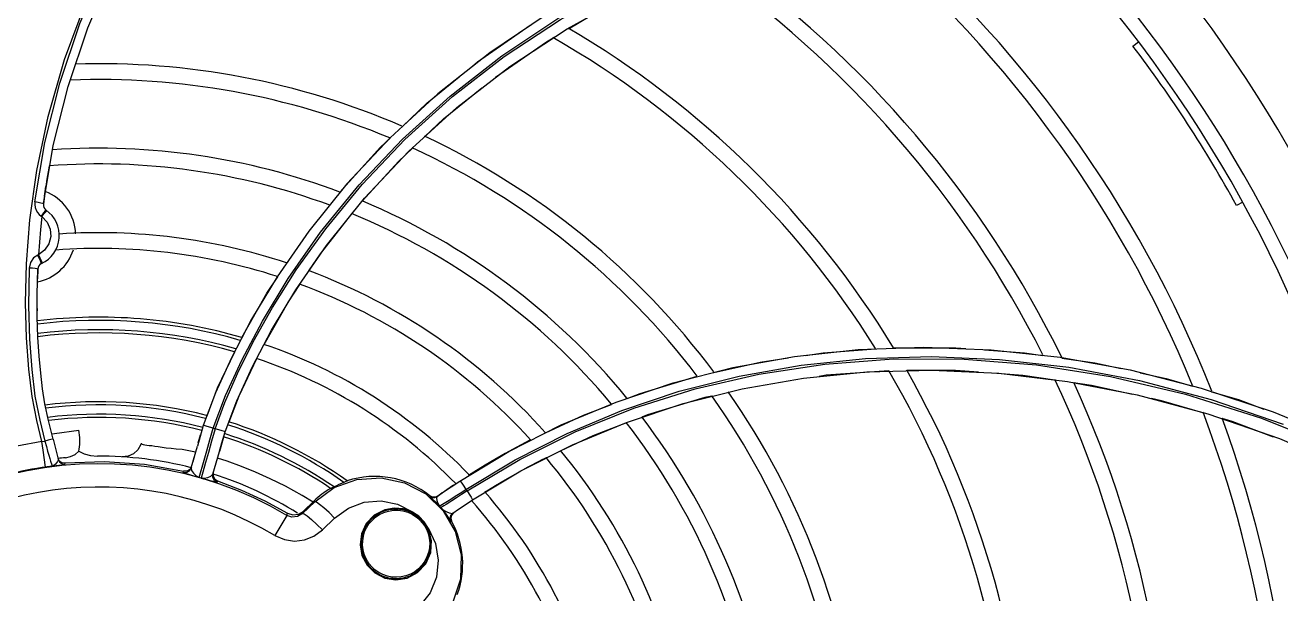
# Model space of a CAD drawing. Header units: metres. Extents: x -133 to 570, y -18 to 184.
# Drawn here: x 29.3733 to 29.567, y -2.1039 to -2.0161 of the extents above; entities that cross this region are included whole.
import ezdxf

# ---------------------------------------------------------------- set-up
doc = ezdxf.new("R2010")
doc.units = ezdxf.units.M
doc.layers.add('4', color=2, linetype='Continuous')
doc.layers.add('MAUROAMARELO', color=7, linetype='Continuous')

# ---------------------------------------------------------------- blocks, each defined once
blk = doc.blocks.new('z1')
at = {"layer": 'MAUROAMARELO'}
for p, q in [((244.7272652840647, -421.0701876750994), (244.7318323478714, -421.0590556362147)), ((244.7313892685324, -421.0692083807768), (244.736122800904, -421.0581314858321)), ((244.7282554311105, -421.0719483602621), (244.7329813399849, -421.0601394907188)), ((244.7235990312233, -421.0812618094521), (244.7272652840647, -421.0701876750994)), ((244.7275725280028, -421.0802336677738), (244.7313892685324, -421.0692083807768)), ((244.7311544455088, -421.0701033268352), (244.7287707828809, -421.0764895237815)), ((244.7245483525603, -421.083678704842), (244.7282554311105, -421.0719483602621)), ((244.6948859788702, -421.0748660168665), (244.6954144332371, -421.0758193748241)), ((244.7287707828809, -421.0764895237815), (244.7283087735616, -421.0780573509837)), ((244.7246423047891, -421.0911520108159), (244.7275725280028, -421.0802336677738)), ((244.7208031500859, -421.0922279252846), (244.7235990312233, -421.0812618094521)), ((244.7274390458815, -421.0810087692533), (244.7255521613749, -421.087411924346)), ((244.7218203411448, -421.0952790489088), (244.7245483525603, -421.083678704842)), ((244.7255521613749, -421.087411924346), (244.7252172817211, -421.0889421428231)), ((244.6708051898506, -421.0918037129196), (244.6701491948102, -421.0909331796536)), ((244.7203999550727, -421.1016892982924), (244.7224556128185, -421.0907969045351)), ((244.7225651175766, -421.1019142754421), (244.7246423047891, -421.0911520108159)), ((244.7188453834538, -421.1030402975295), (244.7208031500859, -421.0922279252846)), ((244.7200326795912, -421.1066919006589), (244.7218203411448, -421.0952790489088)), ((244.7191665416583, -421.1123899518805), (244.7203999550727, -421.1016892982924)), ((244.7176921576925, -421.1136568049729), (244.7188453834538, -421.1030402975295)), ((244.7213054597687, -421.1124775511277), (244.7225651175766, -421.1019142754421)), ((244.7208268780525, -421.1228028000099), (244.7213054597687, -421.1124775511277)), ((244.717308861231, -421.1240405589261), (244.7176921576925, -421.1136568049729)), ((244.7173974865364, -421.1191294486193), (244.7175082832323, -421.1175772761398)), ((244.7174069012503, -421.1287329080893), (244.7173974865364, -421.1191294486193)), ((244.7210925627576, -421.1328589847015), (244.7208268780525, -421.1228028000099)), ((244.7176607985566, -421.1341627212805), (244.717308861231, -421.1240405589261)), ((244.7209267072249, -421.1294564748263), (244.7216331021655, -421.1391098180928)), ((244.722066602458, -421.1426192791298), (244.7210925627576, -421.1328589847015)), ((244.7187139366058, -421.1439938734978), (244.7176607985566, -421.1341627212805)), ((244.7216331021655, -421.1391098180928), (244.7217903363858, -421.1401793291357)), ((244.7204349606507, -421.1535099383321), (244.7187139366058, -421.1439938734978)), ((244.7237141311875, -421.1520593731018), (244.722066602458, -421.1426192791298)), ((244.7260019255361, -421.1611591547913), (244.7237141311875, -421.1520593731018)), ((244.7227929053677, -421.162693760609), (244.7204349606507, -421.1535099383321)), ((244.7288990020536, -421.1699019421063), (244.7260019255361, -421.1611591547913)), ((244.7257576108889, -421.1715253024822), (244.7227929053677, -421.162693760609)), ((244.727738218375, -421.1666520403312), (244.728075754774, -421.1675332957366)), ((244.6681439462322, -421.179058315262), (244.6628747042535, -421.1695016929421)), ((244.7292989852945, -421.1799832487061), (244.7257576108889, -421.1715253024822)), ((244.732374893385, -421.1782683234086), (244.7288990020536, -421.1699019421063)), ((244.6739722672703, -421.1879230822573), (244.6681439462322, -421.179058315262)), ((244.7363907030087, -421.1862213126653), (244.732374893385, -421.1782683234086)), ((244.7333836697185, -421.1880394039188), (244.7292989852945, -421.1799832487061)), ((244.6660192024115, -421.1823141814006), (244.6718544158955, -421.1909881353529)), ((244.7343590293724, -421.1823088213119), (244.7347768366487, -421.1831980748312)), ((244.7316677777208, -421.18483015832), (244.731603899595, -421.1846942805854)), ((244.73166774732, -421.1848301047289), (244.7327120874877, -421.1868103180413)), ((244.7394684533022, -421.1944868720945), (244.734614193703, -421.1863796051218)), ((244.7392333648286, -421.1946778671308), (244.7346623059707, -421.1870926618324)), ((244.7408717577525, -421.1936743394389), (244.7363907030087, -421.1862213126653)), ((244.6803079081253, -421.1960921441791), (244.6739722672703, -421.1879230822573)), ((244.7379489604139, -421.1956204875705), (244.7333836697185, -421.1880394039188)), ((244.6718544158955, -421.1909881353529), (244.6781779342039, -421.1990109426561)), ((244.7396394131479, -421.1917423167965), (244.7394466052065, -421.1914360742419)), ((244.7394684533022, -421.1944868720945), (244.7392333648286, -421.1946778671308)), ((244.6870979289283, -421.203558779187), (244.6803079081253, -421.1960921441791)), ((244.7385873954959, -421.1965876199988), (244.7392888037732, -421.1976273244527)), ((244.7428497548592, -421.1966060277765), (244.743218091302, -421.1969266503064)), ((244.7392888037732, -421.1976273244527), (244.7395063180659, -421.19794273423)), ((244.7397869960946, -421.1983497369736), (244.7399544562393, -421.1985925706089)), ((244.739949779854, -421.2008589721294), (244.7425306967923, -421.1981828510698)), ((244.7399544562393, -421.1985925706089), (244.7402643711753, -421.1990327704444)), ((244.7415399243432, -421.1983105096055), (244.7407239324152, -421.1970194443453)), ((244.743218091302, -421.1969266503064), (244.7436920767975, -421.197035481535)), ((244.7436920767975, -421.197035481535), (244.7441632079551, -421.1969076832897)), ((244.7442115120416, -421.19697792917), (244.7441632079551, -421.1969076832897)), ((244.6781779342039, -421.1990109426561), (244.6849551939665, -421.2063860625648)), ((244.7402252934185, -421.2002393465444), (244.7402789111934, -421.200313232033)), ((244.7402631826396, -421.1990336083791), (244.7404293841591, -421.1994287415926)), ((244.7452816315779, -421.2004743572289), (244.7442568988872, -421.2011035769555)), ((244.7471133481861, -421.1999684350214), (244.7452816315779, -421.2004743572289)), ((244.7463498572804, -421.2002509753157), (244.7459821670816, -421.2003560368361)), ((244.7489957032972, -421.200108296205), (244.7471133481861, -421.1999684350214)), ((244.7507140262676, -421.200867020503), (244.7489957032972, -421.200108296205)), ((244.6943068509156, -421.2103327303374), (244.6870979289283, -421.203558779187)), ((244.7427291819354, -421.2029394407803), (244.7422371345699, -421.2043087346613)), ((244.6849551939665, -421.2063860625648), (244.6920918319024, -421.2130595955674)), ((244.7015813106559, -421.2161810585307), (244.6943068509156, -421.2103327303374)), ((244.7477852460252, -421.2110176050242), (244.7494570907884, -421.2107161986884)), ((244.6920918319024, -421.2130595955674), (244.6993923676871, -421.2189290110605)), ((244.7084221993455, -421.2209119980646), (244.7015813106559, -421.2161810585307)), ((244.7436658696163, -421.2149361779844), (244.7428150876888, -421.2157948998782)), ((244.7454917949055, -421.2168212207562), (244.7436658696163, -421.2149361779844)), ((244.7411630242959, -421.2180127453528), (244.7410394625997, -421.218132065221)), ((244.7411630242959, -421.2180127453528), (244.7429743123751, -421.2198826744068)), ((244.6993923676871, -421.2189290110605), (244.7064466251466, -421.2238162911501)), ((244.7410394625997, -421.218132065221), (244.7426283770299, -421.2197774318944)), ((244.7429743123751, -421.2198826744068), (244.7426283770299, -421.2197774318944)), ((244.7064466251466, -421.2238162911501), (244.712983438242, -421.2277392294287)), ((244.7432696402709, -421.2223083259915), (244.7429100673044, -421.2221955772656)), ((244.7432696071071, -421.222308395177), (244.7463530911207, -421.2241468144084)), ((244.7243169724743, -421.2333068971021), (244.7293570956917, -421.2351939751908)), ((244.7297923630604, -421.233648162352), (244.7298757127392, -421.2333589419082)), ((244.731043244469, -421.2320313705462), (244.7333671196777, -421.2326909852698)), ((244.7368999201462, -421.2337052058913), (244.7333671196777, -421.2326909852698)), ((244.737210263494, -421.2336620728519), (244.7376554342015, -421.2334289316511)), ((244.7376554342015, -421.2334289316511), (244.737932330728, -421.2330072717247)), ((244.737932330728, -421.2330072717247), (244.738125868213, -421.2330627859344)), ((244.7373993938729, -421.2358355087163), (244.7347444802715, -421.2350719432422)), ((244.7351070154466, -421.2348590412), (244.7374847993672, -421.2355377220014)), ((244.7367058419286, -421.2336496111844), (244.737210263494, -421.2336620728519)), ((244.7320532194021, -421.2359683569147), (244.7308403725094, -421.2356242131602)), ((244.7359311204739, -421.2370802575564), (244.7325542589656, -421.2361098588816)), ((244.733872098479, -421.2364887188462), (244.7350003696213, -421.2368134477366)), ((244.7364263287941, -421.2377151370419), (244.7364377539664, -421.2382196112472)), ((244.7366312818117, -421.2382750585147), (244.7364377441404, -421.238219657749)), ((244.7320826068851, -421.2447744598913), (244.7320905083236, -421.2447762317069)), ((244.6680016126322, -421.2529930222568), (244.6589809184429, -421.2491614978199)), ((244.6770664171395, -421.2560398362527), (244.6680016126322, -421.2529930222568)), ((244.7306073434586, -421.2581554413431), (244.7301114366624, -421.254409953278)), ((244.6861385561615, -421.2583235541529), (244.6770664171395, -421.2560398362527)), ((244.7350909690463, -421.2570242603577), (244.7351586420307, -421.2565586998937)), ((244.7353410755711, -421.2565136615693), (244.7351586420307, -421.2565586998937)), ((244.6951854308722, -421.2598651728427), (244.6861385561615, -421.2583235541529)), ((244.731483754834, -421.2583512669503), (244.7286053181292, -421.2590749955406)), ((244.7306646960942, -421.2584911815128), (244.7306073434586, -421.2581554413431)), ((244.7314836724968, -421.2583510413307), (244.7345888926973, -421.2575782409522)), ((244.7356526010813, -421.2585011760418), (244.7355645468338, -421.2579241725432)), ((244.6892948272869, -421.2589431303016), (244.6902421051736, -421.2591127022225)), ((244.6932650324848, -421.2595981971031), (244.6924703757563, -421.2594785778484)), ((244.6939777635641, -421.2597012333637), (244.6932650324848, -421.2595981971031)), ((244.6939777630835, -421.2597012241914), (244.6951854305519, -421.2598651667279)), ((244.6963349362602, -421.2594434081261), (244.6962324553517, -421.2593131205309)), ((244.6965738485314, -421.2598324436468), (244.6970757939948, -421.2601983756957)), ((244.696811332891, -421.2605143972699), (244.6970741195196, -421.2601969612114)), ((244.6970741195196, -421.2601969612114), (244.6971393111528, -421.2601022621296)), ((244.702334475211, -421.2596649556649), (244.7030361824095, -421.2606187546546)), ((244.7030341352283, -421.2606178333684), (244.703079143819, -421.2607135892266)), ((244.7035647013849, -421.2604920524087), (244.703080510976, -421.260714521625)), ((244.7052455475837, -421.2607339299775), (244.706743407384, -421.2607874160383)), ((244.7157696792538, -421.2606891228236), (244.7125852212607, -421.260806750463)), ((244.7286053181292, -421.2590749955406), (244.7260547465858, -421.2596521801974)), ((244.7318519536454, -421.2600881532616), (244.7317856521317, -421.2596185711078)), ((244.7331768011925, -421.2599046564812), (244.7318519427779, -421.2600881798904)), ((244.7357925917129, -421.2595212258917), (244.7331768011925, -421.2599046564812)), ((244.6976535687172, -421.2619270362819), (244.6900062943644, -421.2608520094432)), ((244.7044445486702, -421.2624528895821), (244.6976535687172, -421.2619270362819)), ((244.7104700357243, -421.2625982564953), (244.7044445486702, -421.2624528895821)), ((244.7158656094116, -421.2624702646783), (244.7104700357243, -421.2625982564953)), ((244.7112992059699, -421.2608285148351), (244.7116790006812, -421.2608236177068))]:
    blk.add_line(p, q, dxfattribs=at)
for points in [[(244.7224556128185, -421.0907969045351), (244.7253676625294, -421.079754086094), (244.7291697210462, -421.0686054850681)], [(244.7241758429311, -421.0796624628903), (244.725389871845, -421.0755287263325), (244.7268512009975, -421.0716019173803)], [(244.7212477367393, -421.0906595763734), (244.7221159185099, -421.0866764578552), (244.7233036300038, -421.0826323295354)], [(244.7245756221573, -421.0918742077181), (244.7231925564661, -421.0981941434595), (244.7227935223177, -421.1009482817655)], [(244.7189825359785, -421.10277584496), (244.7197158616345, -421.0976876060624), (244.7206044151883, -421.0936110566782)], [(244.7223745333263, -421.1038401344323), (244.7216570538051, -421.108792169596), (244.7213691397758, -421.1127884210655)], [(244.7177124496627, -421.1147169697495), (244.7181548901699, -421.1085185510349), (244.7185628690058, -421.1056877543369)], [(244.734614193703, -421.1863796051218), (244.730356238101, -421.1778168776332), (244.7267121164136, -421.1687905525084), (244.7237294822041, -421.1593479331148), (244.7214438289161, -421.1495115553888), (244.7198909396934, -421.1392964963321), (244.7191109188491, -421.1287304966218), (244.7191443522497, -421.1178556334173), (244.7200326795912, -421.1066919006589)], [(244.7346623059707, -421.1870926618324), (244.7305958033025, -421.1790681263004), (244.7270644302041, -421.1706201378855), (244.7241042067562, -421.1617674171337), (244.7217533807516, -421.1525358000536), (244.7200490923694, -421.1429542066413), (244.7190268390245, -421.1330529704767), (244.7187208284488, -421.1228564776371), (244.7191665416583, -421.1123899518805)], [(244.7298757127392, -421.2333589419082), (244.7258080346976, -421.2318777159423), (244.7213591222767, -421.2299077391568), (244.7164795057836, -421.227487035549), (244.7111500729786, -421.2245140497525), (244.7053301910903, -421.2208464785414), (244.6990024480017, -421.2163110788578), (244.6921918499174, -421.2107086921248), (244.68523735748, -421.2040867636411), (244.6786056709559, -421.1967459837716), (244.6724150652105, -421.1887599351936), (244.6666976811746, -421.1801177790065), (244.6615057572949, -421.1708312802555), (244.6568894201482, -421.1609062459217), (244.6529056648283, -421.1503589759394), (244.6496090443766, -421.1392073176886), (244.6470555958999, -421.1274776050729), (244.6453022395087, -421.115203426912)], [(244.7211645532898, -421.1156281350599), (244.7209097326429, -421.1191650760447), (244.7209127280619, -421.1266944089665)], [(244.7297923630604, -421.233648162352), (244.7247639711707, -421.2317622261514), (244.7192842108614, -421.2292480021878), (244.7132669032594, -421.2260832731668), (244.7066791675318, -421.2220972775701), (244.6995592021981, -421.2171126806442), (244.6922450820205, -421.2111576841285), (244.6851805675244, -421.2044606459672), (244.6785315294758, -421.1971271952287), (244.6723117231572, -421.1891333293771), (244.6665704640477, -421.1804885078756), (244.661350719301, -421.171190449786), (244.6567077071211, -421.1612522033824), (244.6527012733879, -421.1506981922449), (244.6493852216217, -421.139549804173), (244.6468093228741, -421.127813140702)], [(244.7185555257438, -421.1423080888237), (244.7181497138913, -421.139556036235), (244.7175569877566, -421.1315115547947)], [(244.7211748360937, -421.1564260643346), (244.7195893789594, -421.1493192261155), (244.7189508923195, -421.1449892971756)], [(244.7248411137382, -421.1567507899481), (244.7250778438656, -421.1578139212824), (244.727738218375, -421.1666520403312)], [(244.7251940697181, -421.1698225974945), (244.7244293270082, -421.1678277586919), (244.721766996021, -421.1589947194971)], [(244.668136723287, -421.1788708862242), (244.6649065099368, -421.1733971652752), (244.6628149914952, -421.1691663140604)], [(244.7289885231507, -421.1699163887337), (244.7309823300004, -421.1751219171409), (244.7332957550852, -421.1800457704654)], [(244.7305313671925, -421.1824129308062), (244.7277646234538, -421.176527865274), (244.7261156885904, -421.1722266243776)], [(244.6756082454308, -421.19013344434), (244.6701469043928, -421.1822772205417), (244.6695410211487, -421.1812505213821)], [(244.7368197530127, -421.1869912371795), (244.7358244096288, -421.1851838149675), (244.7347769259543, -421.1831980824142)], [(244.6738522756727, -421.1936074864392), (244.6732598620958, -421.1928815609796), (244.6675850300476, -421.1847562767913)], [(244.7327120874877, -421.1868103180413), (244.7337003457878, -421.1886075023809), (244.734630660518, -421.1902372038598), (244.7355027232895, -421.191714188183), (244.7363234296415, -421.1930619826501), (244.7371051013777, -421.1943101947745)], [(244.7394466052065, -421.1914360742419), (244.7386278746449, -421.1900976081483), (244.7377558930425, -421.1886264430502), (244.7368197530127, -421.1869912371795)], [(244.6847841288884, -421.2010172158995), (244.68205629508, -421.1981293177631), (244.6772736549347, -421.1922401408049)], [(244.7379487618173, -421.1956206175446), (244.7380321871676, -421.1955262382452), (244.7383043220916, -421.1953147566887), (244.7387243583357, -421.1950176558082), (244.7392322657784, -421.1946775461038)], [(244.7407239324152, -421.1970194443453), (244.7403000091217, -421.1963537196716), (244.7398006119868, -421.1955716976456), (244.7392325131764, -421.1946779378233)], [(244.7394675542257, -421.194486739864), (244.7399809286258, -421.1941589272068), (244.7404234882554, -421.1938915828698), (244.7407428449865, -421.1937170603197), (244.740871895121, -421.1936742111408)], [(244.7394677379252, -421.1944870276189), (244.7400287629923, -421.1953647990748), (244.7405222395973, -421.1961307247772), (244.7415690018572, -421.1977500022605)], [(244.7428993176775, -421.1966770676451), (244.7423021859972, -421.1958132048429), (244.74161949472, -421.194804920334), (244.7408717577525, -421.1936743394389)], [(244.6832306134738, -421.2044801710849), (244.6796341217691, -421.200692356585), (244.6755655153934, -421.1957068261401)], [(244.7403176311104, -421.1991104747402), (244.7396392168421, -421.1981378788132), (244.7388366270002, -421.196959393862), (244.7379487618173, -421.1956206175446)], [(244.7420884790617, -421.1985307787896), (244.7423386316964, -421.1982678080317), (244.7425511121514, -421.197953656824), (244.7427146496382, -421.1976105956174), (244.7428371645033, -421.1972850991361), (244.7429156118358, -421.1970136597013), (244.7429390509883, -421.1968108659729), (244.7428995183031, -421.196676859387)], [(244.7425306967923, -421.1981828510698), (244.7457513729405, -421.1963197122856), (244.7493563656658, -421.1954166116491), (244.7530757011355, -421.1955414688798), (244.7566272837596, -421.1966917201769), (244.7597301370149, -421.1987858877617)], [(244.7442115120416, -421.19697792917), (244.7437408185449, -421.1971054791424), (244.743267359017, -421.1969969146654), (244.7428993340861, -421.1966770882458)], [(244.7418302689302, -421.1987568840833), (244.7417916961704, -421.1986996928187), (244.7416927858189, -421.1985486757347), (244.7415399243432, -421.1983105096055)], [(244.7415690018572, -421.1977500022605), (244.7417873539214, -421.19808391313), (244.7419480986775, -421.1983259030436), (244.7420498777844, -421.1984759098268), (244.7420885038284, -421.1985308418733)], [(244.7418301779553, -421.198756786147), (244.741915620298, -421.1986807112444), (244.742001714098, -421.1986053671164), (244.7420884414114, -421.198530762368)], [(244.7420884414114, -421.198530762368), (244.7424916039618, -421.1981890938468), (244.7429596920974, -421.197825804229), (244.7434200005173, -421.1974986327167), (244.7437895580672, -421.1972539397748), (244.7440374844928, -421.1970960830574), (244.7441728208939, -421.1970088596757), (244.7442115626554, -421.1969779004582)], [(244.7404293841591, -421.1994287415926), (244.7404158286865, -421.1998559869577), (244.7402249523668, -421.2002396832609)], [(244.7402789081359, -421.2003132321932), (244.7404033631067, -421.2001861535015), (244.7407321719038, -421.1998235027638)], [(244.7402789111934, -421.200313232033), (244.7404703831498, -421.1999258669472), (244.7404821028038, -421.1995002123687), (244.740317530524, -421.1991105443934)], [(244.7403172909665, -421.1991107117708), (244.7405807131074, -421.1992216214354), (244.7409771911111, -421.1991832483019)], [(244.7407321719038, -421.1998235027638), (244.7412271738817, -421.1993133076537), (244.7418301779553, -421.198756786147)], [(244.7409771911111, -421.1991832483019), (244.7414391950826, -421.1990208127687), (244.7418301779553, -421.198756786147)], [(244.7459821670816, -421.2003560368361), (244.7456228834442, -421.200486957715), (244.7452738769057, -421.2006430436251), (244.7449368812461, -421.2008235062339), (244.7446135838511, -421.2010274324102), (244.7443055927195, -421.2012537982162), (244.7440143905096, -421.2015015280325), (244.7437415099726, -421.2017693320745), (244.7434883654473, -421.2020558255925), (244.7432561809933, -421.2023596200121), (244.7430460719788, -421.2026793002651), (244.7428590935306, -421.2030133548017), (244.742696221391, -421.2033601612648), (244.7425583569873, -421.2037179662977), (244.7424462633774, -421.2040849502156), (244.742360578598, -421.2044592477676), (244.7423017851727, -421.2048389512671), (244.7422702388299, -421.2052221320806), (244.7422661556318, -421.2056068290386), (244.7422896032829, -421.205991058089), (244.742340508207, -421.2063728303204), (244.7424186467747, -421.206750160087)], [(244.749230953827, -421.2103760123735), (244.7485527197769, -421.2105469395856), (244.7478609340658, -421.2106247789919), (244.7471654668975, -421.2106092064622), (244.7464794064679, -421.2105008129769), (244.7458130420428, -421.2103012452108), (244.7451761121856, -421.2100124055687), (244.7445751959901, -421.2096340580904), (244.744022931972, -421.2091686261429), (244.7435363812349, -421.2086252346116), (244.7431239354878, -421.2080065278963), (244.7428023203183, -421.2073299705686), (244.7425816458426, -421.2066140315153), (244.7424669623906, -421.2058786772456), (244.7424586743803, -421.2051374159208), (244.7425574613164, -421.2043968953644), (244.7427688831094, -421.20365884302), (244.7430887881883, -421.2029571205041), (244.7435127380963, -421.2023060170993), (244.7439689177675, -421.2017849971002), (244.7444452847419, -421.2013644598146), (244.7449235993765, -421.2010331500775), (244.7454804905717, -421.2007371193243), (244.7460297168032, -421.2005236214078)], [(244.7452816315779, -421.2004743572289), (244.7476126835015, -421.199372038703), (244.7501742312584, -421.1989417573745), (244.7527655434001, -421.1992285279333), (244.7551834892365, -421.2002154391036), (244.75723880443, -421.2018289481212)], [(244.7460297421308, -421.2005236951923), (244.7460132555041, -421.2004712450334), (244.7459988958014, -421.2004236361998), (244.7459884182849, -421.2003865741221), (244.7459829276754, -421.200364173452), (244.7459821993252, -421.2003561255871)], [(244.7460297168032, -421.2005236214078), (244.7467551912821, -421.2003447889055), (244.7474966306711, -421.2002722738748), (244.7482413526825, -421.2003069126507), (244.7489721776381, -421.2004477890981), (244.7496712942232, -421.2006902415914), (244.7503332627136, -421.2010326130329), (244.7509429917143, -421.2014695504748), (244.7514846622114, -421.2019915864814), (244.7519440019428, -421.2025850720544), (244.7523112257547, -421.2032355160076), (244.7525836846705, -421.2039404589063), (244.7527475909924, -421.2046575320422), (244.7528080571346, -421.2053736647224), (244.7527693413747, -421.2060869828491), (244.7526339313806, -421.2067840566273), (244.7523962320431, -421.2074755907269), (244.7520675693868, -421.2081200110849), (244.7516478376222, -421.2087179900563), (244.7512066509905, -421.2091958626718), (244.7507511187371, -421.2095832229714), (244.7503004258358, -421.2098878950048), (244.7497668985764, -421.2101681801647), (244.749230953827, -421.2103760123735)], [(244.7510465341034, -421.2013074159028), (244.7507399586682, -421.2010746107466), (244.7504176193386, -421.2008643942917), (244.7500812090918, -421.200677832085), (244.7497324754045, -421.2005158595865), (244.749373238355, -421.2003792766224), (244.7490053507179, -421.2002687464102), (244.7486307316756, -421.2001847953249), (244.7482512931188, -421.2001278106301), (244.7478689881677, -421.2000980302706), (244.7474857537975, -421.2000955596748), (244.747103550189, -421.2001203620288), (244.7467242907253, -421.2001722680758), (244.7463498572804, -421.2002509753157)], [(244.7411630242959, -421.2180127453528), (244.7389654554524, -421.2149916812107), (244.7376908861413, -421.2114876865712), (244.7374326063496, -421.207778882042), (244.7382042727102, -421.2041455658056), (244.739949779854, -421.2008589721294)], [(244.7442568988872, -421.2011035769555), (244.7433936526868, -421.2019372852328), (244.7427291819354, -421.2029394407803)], [(244.7493061334949, -421.2105861446218), (244.7496653033261, -421.2104550411606), (244.750014178436, -421.2102987873881), (244.7503510222257, -421.2101181763829), (244.7506741683922, -421.2099141140397), (244.750982023342, -421.2096876066796), (244.7512730425342, -421.2094397776191), (244.7515457640327, -421.2091718638788), (244.7517988566342, -421.2088851400816), (244.7520310332759, -421.208581021097), (244.752241071074, -421.208261034931), (244.7524279119107, -421.207926753073), (244.7525905776286, -421.2075798102697), (244.7527282059846, -421.2072219470944), (244.7528400537208, -421.2068549515357), (244.7529254971262, -421.2064806696994), (244.7529840559328, -421.2061009938246), (244.753015371836, -421.2057178618775), (244.7530192350487, -421.2053332377644), (244.7529955770649, -421.2049490902504), (244.7529444687243, -421.2045674145219), (244.752866146767, -421.2041902123995), (244.7527609848746, -421.203819466264), (244.7526295145933, -421.2034571287622), (244.7524724151972, -421.2031051049436), (244.7522904973625, -421.202765233188), (244.7520847282665, -421.2024392961536), (244.7518561938557, -421.2021290028267), (244.7516060997443, -421.2018359470863), (244.7513357443338, -421.201561621376), (244.7510465341034, -421.2013074159028)], [(244.7529158079951, -421.2037640762258), (244.7520645825066, -421.2021360885908), (244.7507140262676, -421.200867020503)], [(244.6947478907891, -421.210664197145), (244.6886393986833, -421.2050987025273), (244.6865797046989, -421.202918148091)], [(244.7410271345827, -421.2077717322385), (244.7415432174271, -421.2052390060899), (244.7427290327118, -421.2029396938644)], [(244.7422371345699, -421.2043087346613), (244.7421186535582, -421.2057583313154), (244.7423810597345, -421.2071870222521)], [(244.7529180016122, -421.207190794218), (244.7531885819317, -421.2054699787665), (244.7529158079951, -421.2037640762258)], [(244.6933612272369, -421.2141292977005), (244.6864287416083, -421.2078484276649), (244.6850466769467, -421.2063928415234)], [(244.7436658696163, -421.2149361779844), (244.7421138059096, -421.2128044490753), (244.7412187486052, -421.2103546083133), (244.7410271345827, -421.2077717322385)], [(244.7423810597345, -421.2071870222521), (244.74322966458, -421.208817537017), (244.7445221474845, -421.2100513690748)], [(244.7424186467747, -421.206750160087), (244.7425236520596, -421.2071210769171), (244.7426550082839, -421.2074836365349), (244.7428120426084, -421.2078359396855), (244.7429939527281, -421.2081761322211), (244.7431997989024, -421.2085024285126), (244.7434284952637, -421.2088131211029), (244.7436788437699, -421.209106585058), (244.7439495165779, -421.2093812926877), (244.744239096435, -421.2096358236915), (244.744546046343, -421.2098688713479), (244.7448687406122, -421.2100792500831), (244.7452054895634, -421.2102658987761), (244.7455545247988, -421.2104278922607), (244.7459140297776, -421.2105644397228), (244.7462821369197, -421.2106748879179), (244.7466569428898, -421.210758720371), (244.7470365210711, -421.2108155613204), (244.7474189339516, -421.2108451781351), (244.7478022632199, -421.2108474705401), (244.7481845548111, -421.2108224750287), (244.7485638925245, -421.210770365604), (244.7489383881307, -421.2106914405006), (244.7493061334949, -421.2105861446218)], [(244.7494570907884, -421.2107161986884), (244.7509516547318, -421.2099276496859), (244.7521426672215, -421.2087198807635), (244.7529180016122, -421.207190794218)], [(244.7445221474845, -421.2100513690748), (244.7460816016758, -421.2107924995635), (244.7477852460252, -421.2110176050242)], [(244.7055176012759, -421.2188933991442), (244.7028632648862, -421.2171210953315), (244.6967021236053, -421.2123012221564)], [(244.7492309317968, -421.2103759430148), (244.7492483432322, -421.2104293088993), (244.7492662357861, -421.2104823782466), (244.7492816821255, -421.2105264443223), (244.7492936395815, -421.2105587519684), (244.7493019544547, -421.2105790593778), (244.7493061290754, -421.2105861187941)], [(244.7379272381561, -421.2129774891746), (244.7379607217101, -421.2130216354685), (244.738038880773, -421.2131928553173), (244.7381680129254, -421.2134919760169)], [(244.6900062943644, -421.2608520094432), (244.6816714311724, -421.2591111220881), (244.6728674292369, -421.2565957982596), (244.6637938839033, -421.2532158285986), (244.6546048137052, -421.2489696162964), (244.6455286138059, -421.2439020207904), (244.6367312157322, -421.2380609221704), (244.6281305089785, -421.2313524430929), (244.6197335399879, -421.2237155345089), (244.6116320736683, -421.2151623548692)], [(244.7388609471263, -421.215027512703), (244.7389979605657, -421.215318836393), (244.739076349704, -421.2154938028497), (244.739094856734, -421.2155611710554)], [(244.7428150876888, -421.2157948998782), (244.7420998738949, -421.2165771379911), (244.7415458953139, -421.2172538814283), (244.7412166362528, -421.2177543632784), (244.7411630242959, -421.2180127453528)], [(244.7429744257931, -421.2198827910945), (244.7430262220776, -421.21964135992), (244.7433442964798, -421.219161165036), (244.7438981291257, -421.2184876038783), (244.7446365451071, -421.2176829068922), (244.7454917885502, -421.2168212164906)], [(244.7463528072394, -421.2241473060171), (244.7469820315766, -421.2226801628191), (244.7472054076329, -421.2211310960799), (244.7470235785318, -421.219573508631), (244.7464520794895, -421.2181200851276), (244.7454917949055, -421.2168212207562)], [(244.6948717435778, -421.2611718388054), (244.6857070591814, -421.2596144186364), (244.6765234962106, -421.2573089848468), (244.6673395424359, -421.2542307534327), (244.6582008158032, -421.2503598724198), (244.649153554768, -421.2456770980651), (244.6402206287526, -421.2401462511045), (244.6314970412745, -421.2337745391524), (244.6230342064614, -421.2265519143974), (244.6148336714934, -421.2184145931201)], [(244.7412020566244, -421.2182314462401), (244.7401656308725, -421.2199270980366), (244.7387588243532, -421.2224881439862), (244.7375951254423, -421.2248921054143), (244.736586225931, -421.2271414780972), (244.7356862166082, -421.2293098742048), (244.7348933714773, -421.2314868563734), (244.7344173607773, -421.2329924428482)], [(244.7429100673044, -421.2221955772656), (244.7431812650309, -421.2213732099281), (244.7430813430342, -421.2205155278439), (244.7426283769498, -421.2197774303658)], [(244.7429743153523, -421.2198826727179), (244.7434405015745, -421.2206379770059), (244.7435374994941, -421.2215131049549), (244.7432696402709, -421.2223083259915)], [(244.7168787328869, -421.225820796984), (244.7104239178425, -421.2221693572812), (244.7075974087297, -421.2202820897508)], [(244.7203819620534, -421.2276487043067), (244.7146825294901, -421.2246663368843), (244.7084221993455, -421.2209119980646)], [(244.7158046419902, -421.2292333552405), (244.7089278688636, -421.2253705522231), (244.7064175180153, -421.2237059533711)], [(244.7379338840863, -421.2330026897286), (244.7393386577307, -421.2292904398098), (244.7410006108169, -421.225680661612), (244.7429100730187, -421.2221955693016)], [(244.712983438242, -421.2277392294287), (244.7189279378863, -421.2308463095489), (244.7243169724743, -421.2333068971021)], [(244.7288362968904, -421.2312030104388), (244.724776010248, -421.2296789588296), (244.7190609065747, -421.2269534250277)], [(244.7303721804531, -421.2318326269778), (244.7255820646626, -421.2300285776433), (244.7203819620534, -421.2276487043067)], [(244.7278632801642, -421.2345837647531), (244.7235755284482, -421.2329859772858), (244.7180148195841, -421.2303501478103)], [(244.7303722731212, -421.2318323477326), (244.7303244376048, -421.2319463638056), (244.7302134011891, -421.2322758988086), (244.7300559442747, -421.2327709025544), (244.7298749306233, -421.2333596374445)], [(244.7298753791404, -421.2333597718271), (244.7318124667495, -421.2339174684115), (244.7335376655069, -421.2344082527853), (244.7351070154466, -421.2348590412)], [(244.7335523547029, -421.232743393599), (244.7320519679256, -421.232318893216), (244.7303721804531, -421.2318326269778)], [(244.738125868213, -421.2330627859344), (244.7378490634085, -421.233484441054), (244.7374042765582, -421.2337175943284), (244.7368999201462, -421.2337052058913)], [(244.7374847476322, -421.2355377293114), (244.737586906411, -421.2351387149705), (244.737712456697, -421.2346663917451), (244.7378504913147, -421.2341623699967), (244.7379804759494, -421.2336920002892), (244.7380774127755, -421.2333292965143), (244.738124659817, -421.2331223287654), (244.7381251251848, -421.2330649877937)], [(244.7297919459247, -421.2336490947545), (244.7296153193274, -421.2342389977316), (244.7294712522691, -421.2347377160235), (244.7293805452964, -421.2350730453232), (244.7293569966685, -421.2351942501704)], [(244.7293570956917, -421.2351939751908), (244.7310518529978, -421.2356855562937), (244.7325542589656, -421.2361098588816)], [(244.7347444802715, -421.2350719432422), (244.7332664628689, -421.2346451867711), (244.7315940180804, -421.2341699788014), (244.7297919646696, -421.2336491014366)], [(244.7374847494075, -421.235537704692), (244.7375206893487, -421.2350384096096), (244.7374051720981, -421.2344834092105), (244.7371977881292, -421.2340057999228), (244.7369002336013, -421.2337048690881)], [(244.7320905083236, -421.2447762317069), (244.7321334608171, -421.2447805154053), (244.7322183318506, -421.2447461882583), (244.7322798648554, -421.2446443306721), (244.7323255729445, -421.2444707672421), (244.732364083337, -421.2442298867265), (244.732401571217, -421.2439258553551), (244.7324416546903, -421.243558857538), (244.7324893249781, -421.2431328732249), (244.7325481712669, -421.2426543793542), (244.7326234342822, -421.2421273198061), (244.7327147967515, -421.2415543569894), (244.732804220562, -421.2409080745662), (244.7328897206103, -421.2401534609477), (244.7329600813789, -421.2393589438409), (244.7330465035973, -421.2384685422577), (244.733223931227, -421.2374427806511), (244.7334634859885, -421.2363712497109)], [(244.7357375905326, -421.2370248287936), (244.7361721570546, -421.2372814477496), (244.7364263287941, -421.2377151370419)], [(244.7359311062175, -421.237080687515), (244.7363037804714, -421.2370045067121), (244.7367286909857, -421.2367231354405), (244.7371470176711, -421.2363031504916), (244.7373993886395, -421.2358355258525)], [(244.7366312818117, -421.2382750585147), (244.7366198185321, -421.2377700911804), (244.736365899812, -421.2373368423657), (244.7359314131568, -421.2370803433889)], [(244.7366318345059, -421.2382727348011), (244.7367252991362, -421.23804232273), (244.7368905477117, -421.2374994950449), (244.7371239022616, -421.2367176281081), (244.7373993885851, -421.2358354078221)], [(244.7351586420307, -421.2565586998937), (244.7349226301446, -421.2504114483951), (244.7353506618067, -421.2442745780112), (244.7364366578302, -421.2382242597223)], [(244.7320826068851, -421.2447744598913), (244.7323360362357, -421.244848430766), (244.7331372386877, -421.2452795612412), (244.733759195937, -421.245945030652), (244.7341354245982, -421.2467741417202), (244.7342266946337, -421.2476802554036)], [(244.733358915048, -421.2543895487865), (244.7337558404163, -421.2535785180497), (244.7340184223856, -421.2526131628634), (244.7341134725552, -421.2515137016416)], [(244.733358915048, -421.2543895487865), (244.7330283636406, -421.2543152478832), (244.7326765953608, -421.2542625031674), (244.7323117575686, -421.2542299985734), (244.7319461959951, -421.2542165597719), (244.7315814816386, -421.2542203983151), (244.731218541647, -421.2542406025918), (244.7308510942703, -421.2542778758416), (244.7304823437639, -421.2543333975538), (244.7301114665022, -421.2544099961682)], [(244.734343775262, -421.2564606607056), (244.7341766712368, -421.2556730364456), (244.7338363008, -421.2549667274384), (244.733358915048, -421.2543895487865)], [(244.734588876702, -421.2575781697444), (244.7350049490092, -421.257358874959), (244.7352722518312, -421.2569816583335), (244.7353410755711, -421.2565136615693)], [(244.7355645468338, -421.2579241725432), (244.7354322921265, -421.2569989669431), (244.7353893876946, -421.2567191346762), (244.735359826074, -421.2565636799407), (244.7353410755711, -421.2565136615693)], [(244.6971419405781, -421.2601036464949), (244.6980005430066, -421.2592838197793), (244.6990743704316, -421.2588063286024), (244.7002330146233, -421.2587125021698), (244.7013574271668, -421.2590060747899), (244.702334475211, -421.2596649556649)], [(244.7314837080248, -421.2583511927585), (244.7315020418791, -421.258445383489), (244.7315633119056, -421.2587092737782), (244.7316624055295, -421.2591202469331), (244.7317851763403, -421.2596187937868)], [(244.7317851554192, -421.2596188040805), (244.7326097318655, -421.2594004286896), (244.7333402123979, -421.2592009386255), (244.7339711026343, -421.2590213193053), (244.7344908355806, -421.2588660214373), (244.7348995618572, -421.2587386210428)], [(244.7344024931974, -421.2576247057775), (244.7348196611028, -421.2574067776363), (244.7350909690463, -421.2570242603577)], [(244.7345888926973, -421.2575782409522), (244.7347377071603, -421.2575872639372), (244.7349167951213, -421.2576713759048), (244.7351324868409, -421.2578154725638)], [(244.7348995618572, -421.2587386210428), (244.7354427695361, -421.258564660802), (244.735591380316, -421.2585183767777), (244.7356525068692, -421.2585000803586)], [(244.7351324868409, -421.2578154725638), (244.7353643133777, -421.258001796529), (244.7355504043787, -421.2582290697724), (244.7356523008091, -421.2585001264144)], [(244.6902421051736, -421.2591127022225), (244.6913570996148, -421.259301269797), (244.6924702335934, -421.2594785561737)], [(244.6948717435778, -421.2611718388054), (244.6952913203681, -421.2611892942438), (244.6957129934626, -421.2611285233461), (244.6961183025333, -421.2609908492096), (244.6964889870949, -421.2607826951393), (244.696811332891, -421.2605143972699)], [(244.6951854338492, -421.2598651711538), (244.6951197835681, -421.2599557401192), (244.6950389162116, -421.2602262808733), (244.6949518095087, -421.2606528879717), (244.6948735267292, -421.2611729870016)], [(244.6961394707243, -421.2594422457483), (244.6962407570638, -421.2595625508687), (244.6965738485314, -421.2598324436468)], [(244.6971423664074, -421.260103055473), (244.6966643919091, -421.2597293921986), (244.6963349362602, -421.2594434081261)], [(244.6971393111528, -421.2601022621296), (244.6991273208814, -421.2603028089084), (244.7010957429914, -421.2604773189195), (244.7030341352283, -421.2606178333684)], [(244.7030356493028, -421.2606191121666), (244.7035141761908, -421.2603829352083), (244.7039282439866, -421.2601871083707), (244.7042120793269, -421.2600626401929), (244.7043180468695, -421.2600305506749)], [(244.703079143819, -421.2607135892266), (244.7035242541317, -421.2613577730733), (244.7042436371059, -421.2618550163612), (244.7050817090369, -421.2620499326162)], [(244.7043774260701, -421.260153882886), (244.7042707947301, -421.2601868196281), (244.7039838774076, -421.260306240539), (244.7035647013849, -421.2604920524087)], [(244.7050817090369, -421.2620499326162), (244.7108989290905, -421.2621474798274), (244.7160752416637, -421.2619850027942), (244.7207147235229, -421.2616354915978), (244.7248760486345, -421.2611575182847), (244.7285638183084, -421.2604275246791), (244.7317856521317, -421.2596185711078)], [(244.7052455448465, -421.2607339362527), (244.705200981211, -421.2608294795865), (244.7051551153802, -421.2611031081233), (244.7051131840683, -421.2615309607198), (244.7050829901557, -421.2620502762921)], [(244.7125852212607, -421.260806750463), (244.7090892402005, -421.2608315129567), (244.7052455448465, -421.2607339362527)], [(244.7260547465858, -421.2596521801974), (244.7237136254482, -421.2599896628051), (244.7213249231402, -421.2602604562915), (244.7186719745491, -421.2605015471788), (244.7157696792538, -421.2606891228236)], [(244.7318519536454, -421.2600881532616), (244.7286243701853, -421.2608853243251), (244.7249130391479, -421.2615881021459), (244.7206684622781, -421.2621141015605), (244.7158656094116, -421.2624702646783)], [(244.7318519579849, -421.2600881775606), (244.7325457954041, -421.2639539352714), (244.733488836026, -421.2677681555269), (244.7346774195128, -421.2715147553811)]]:
    blk.add_lwpolyline(points, dxfattribs=at)
blk.add_circle((244.7476458669828, -421.2054763819986), 0.00539353517369142, dxfattribs=at)
for centre, radius, start, end in [((244.791899224236, -421.2513020718961), 0.2116378038661253, 105.7259974682616, 132.4709761413527), ((244.791899224236, -421.2513020718961), 0.203556036769796, 107.2517003039422, 134.0328152333653), ((244.791899224236, -421.2513020718961), 0.2013485823053335, 107.359217648549, 135.9040337934541), ((244.791899224236, -421.2513020718961), 0.2261275012424594, 122.5305639242922, 138.0000003207006), ((244.791899224236, -421.2513020718961), 0.2257858747166595, 121.9415990533338, 138.0000003207006), ((244.791899224236, -421.2513020718961), 0.2252843353137872, 122.2275803204218, 138.0000003207006), ((244.791899224236, -421.2513020718961), 0.1845761445316433, 81.55605351084053, 110.1682692698441), ((244.791899224236, -421.2513020718961), 0.1821438650822906, 82.15427237536564, 110.7573369607925), ((244.791899224236, -421.2513020718961), 0.2002585640140736, 118.8030990414693, 127.2064247371497), ((244.791899224236, -421.2513020718961), 0.1845761445316433, 111.5560536708912, 140.1682692657121), ((244.791899224236, -421.2513020718961), 0.1821438650822906, 112.1542726700363, 140.7573372849624), ((244.791899224236, -421.2513020718961), 0.1655147441145521, 86.17594150642019, 114.7059106630024), ((244.791899224236, -421.2513020718961), 0.1630824646651997, 86.75319279335488, 115.2707029537746), ((244.791899224236, -421.2513020718961), 0.1655147441145521, 116.1759417117671, 144.7059105293874), ((244.791899224236, -421.2513020718961), 0.1630824646651997, 116.7531931450025, 145.270703592012), ((244.791899224236, -421.2513020718961), 0.1434436488948841, 91.29811834920972, 119.69357997263), ((244.791899224236, -421.2513020718961), 0.1410113694455312, 91.84494498145817, 120.22214241085), ((244.791899224236, -421.2513020718961), 0.1434436488948841, 121.2981187942052, 149.6935804071376), ((244.791899224236, -421.2513020718961), 0.1410113694455312, 121.844945061858, 150.2221422231102), ((244.791899224236, -421.2513020718961), 0.1183628588726386, 96.73139839454731, 124.89166073969), ((244.791899224236, -421.2513020718961), 0.1159305794209784, 97.23055631849718, 125.3612535968052), ((244.791899224236, -421.2513020718961), 0.1053208480607015, 99.33745304521977, 127.3199686990191), ((244.791899224236, -421.2513020718961), 0.1028885686090417, 99.8023286649939, 127.7458019793144), ((244.791899224236, -421.2513020718961), 0.1183628588726386, 126.7313983947021, 154.8916607021724), ((244.791899224236, -421.2513020718961), 0.1159305794209784, 127.2305563364119, 155.3612540636543), ((244.791899224236, -421.2513020718961), 0.09227883724645741, 101.7367383041621, 129.4819545239314), ((244.791899224236, -421.2513020718961), 0.08984655779710472, 102.1555700651931, 129.8478283312047), ((244.791899224236, -421.2513020718961), 0.1053208480607015, 129.3374530530011, 157.31996900078), ((244.791899224236, -421.2513020718961), 0.1028885686090417, 129.8023285414429, 157.7458017528869), ((244.791899224236, -421.2513020718961), 0.07923682643452071, 103.8476502826082, 131.2661097664148), ((244.791899224236, -421.2513020718961), 0.07680454698516798, 104.1982174848658, 131.542145259529), ((244.791899224236, -421.2513020718961), 0.09227883724645741, 131.7367383113113, 159.4819541948017), ((244.791899224236, -421.2513020718961), 0.08984655779710472, 132.1555700570246, 159.847828352684), ((244.791899224236, -421.2513020718961), 0.07923682643452071, 133.8476501660479, 161.2661097255473), ((244.791899224236, -421.2513020718961), 0.07680454698516798, 134.1982175846585, 161.5421447297622), ((244.7507819329112, -421.2087238720223), 0.01354362661159718, 69.67427306428283, 119.2552467843564), ((244.7507819329112, -421.2087238720223), 0.01354362661159718, 141.2126660672535, 198.3257267887121), ((244.791899224236, -421.2513020718961), 0.1183628588726386, 156.7313980896594, 181.773227010513), ((244.791899224236, -421.2513020718961), 0.1159305794209784, 157.2305560330027, 182.1927916662775), ((244.791899224236, -421.2513020718961), 0.1053208480607015, 159.3374525995322, 183.8999892304174), ((244.791899224236, -421.2513020718961), 0.06619481562258374, 144.6220909187049, 162.4298152040595), ((244.791899224236, -421.2513020718961), 0.06570122179492997, 144.8663448037973, 162.4396299994021), ((244.7507819329112, -421.2087238720223), 0.01348502050040046, 200.7067570074448, 207.8692183841185), ((244.791899224236, -421.2513020718961), 0.1028885686090417, 159.802328569376, 184.2593527358828), ((244.791899224236, -421.2513020718961), 0.06425650593243232, 145.6305361676195, 162.4369833922883), ((244.791899224236, -421.2513020718961), 0.06376253617323119, 145.9076963311706, 162.4274744721608), ((244.7507819329112, -421.2087238720223), 0.01354362661159718, 210.3308886171824, 224.0000002011603), ((244.791899224236, -421.2513020718961), 0.05778614021363472, 147.949528009594, 162.2445193710385), ((244.791899224236, -421.2513020718961), 0.09227883724645741, 161.7367381732315, 183.7883333836095), ((244.791899224236, -421.2513020718961), 0.08984655779710472, 162.1555703747811, 184.2463556179383), ((244.791899224236, -421.2513020718961), 0.05661689914936634, 149.1959175634602, 238.80406301074), ((244.791899224236, -421.2513020718961), 0.05302695895968412, 149.1966096846415, 226.2917227132039), ((244.791899224236, -421.2513020718961), 0.07923682643452071, 163.8476501807275, 186.8773499325162), ((244.791899224236, -421.2513020718961), 0.07874323260686693, 163.9201110920355, 186.9095620186748), ((244.791899224236, -421.2513020718961), 0.07729851674436923, 164.1283958948295, 186.9967611363205), ((244.791899224236, -421.2513020718961), 0.07680454698516798, 164.1982174517644, 187.0240036813434), ((244.791899224236, -421.2513020718961), 0.06619481562258374, 165.4731590210858, 187.2183327169509), ((244.791899224236, -421.2513020718961), 0.06570122179492997, 165.5038915777088, 187.1869874968606), ((244.791899224236, -421.2513020718961), 0.06425650593243232, 165.5686584304651, 187.0545387574803), ((244.791899224236, -421.2513020718961), 0.06376253617323119, 165.5834973004684, 187.0005322558814), ((244.791852170664, -421.2512914300601), 0.0566038514851435, 163.8403355186173, 164.1537955449121), ((244.791899224236, -421.2513020718961), 0.05778614021363472, 165.7364715910134, 180.2098327959058), ((244.7000547781572, -421.2621586644647), 0.007273429106612703, 91.87523432679679, 159.338050340221), ((244.7000547781572, -421.2621586644647), 0.007273429106612703, 10.79604628666879, 72.20515085632576), ((244.791899224236, -421.2513020718961), 0.05778614021363472, 185.1216291887709, 186.280071373239), ((244.7000547781572, -421.2621586644647), 0.004765350103695928, 24.88120983084406, 145.24731073404), ((244.791899224236, -421.2513020718961), 0.05670545372469582, 187.2937297051527, 200.0536058946803), ((244.6953151951957, -421.2588703689453), 0.001003231601628195, 262.5681470597857, 325.2473099664172), ((244.7052879316716, -421.2597316001902), 0.001003231601628195, 204.88121117835, 267.5785495031823)]:
    blk.add_arc(centre, radius, start, end, dxfattribs=at)
blk = doc.blocks.new('EST-LO-6-5S1-R00')
at = {"layer": '4'}
h = blk.add_hatch(color=8, dxfattribs=at)
h.dxf.hatch_style = 1
h.paths.add_polyline_path([(4483.00299, 818.4767660000001), (4508.00299, 818.4767660000001), (4508.00299, 843.4767660000001), (4483.00299, 843.4767660000001)])
h.paths.add_polyline_path([(498.003039, 395.921113), (498.003039, 923.9860620000001), (353.003016, 923.9860620000001), (353.003016, 942.9864600000001), (517.003016, 942.9864600000001), (517.003016, 395.921113)])
h.paths.add_polyline_path([(2530.003309, 842.9864600000001), (2570.003309, 842.9864600000001), (2570.003309, 942.9864600000001), (2530.003309, 942.9864600000001)])
h.paths.add_polyline_path([(520.003309, 245.0035260000001), (520.003309, -299.9998439999999), (555.003309, -299.9998439999999), (555.003309, -229.9998439999999), (539.003309, -229.9998439999999), (539.003309, 185.0035260000001), (555.003309, 185.0035260000001), (555.003309, 245.0035260000001)])
h.paths.add_polyline_path([(-35, 244.9186320000001), (-35, 184.9186320000001), (-19, 184.9186320000001), (-19, -230), (-35, -230), (-35, -300), (517, -300), (517, 245), (498.0000000000001, 245), (498.0000000000001, -281), (0, -281), (0, -19), (255, -19), (255, 244.9186320000001), (178.506963, 244.9186320000001), (178.506963, 225.9186320000001), (236, 225.9186320000001), (236, 0), (0, 0), (0, 225.9186320000001), (57.5, 225.9186320000001), (57.5, 244.9186320000001)])
h.paths.add_polyline_path([(-34.995574, 942.9864600000001), (-34.995574, 872.9864600000001), (-18.995574, 872.9864600000001), (-18.995574, 455.9887140000001), (-34.995574, 455.9887140000001), (-34.995574, 395.921113), (232.004426, 395.921113), (232.004426, 481.9218740000001), (213.004426, 481.9218740000001), (213.004426, 414.921113), (0.004425999999998709, 414.921113), (0.004425999999998709, 923.9864600000001), (213.004426, 923.9864600000001), (213.004426, 854.9860620000001), (232.004426, 854.9860620000001), (232.004426, 923.9864600000001), (252.004426, 923.9864600000001), (252.004426, 942.9864600000001)])
h.paths.add_polyline_path([(213.004314, 592.9218740000001), (232.004314, 592.9218740000001), (232.004314, 743.9860620000001), (213.004314, 743.9860620000001)], flags=17)
h.paths.add_polyline_path([(3672.003309, 253.0010990000001), (3672.003309, 388.0010990000001), (3637.003309, 388.0010990000001), (3637.003309, 253.0010990000001)])
h.paths.add_polyline_path([(3637.003309, 942.9864600000001), (3637.003194, 872.9864600000001), (3653.003309, 872.9864600000001), (3653.003309, 599.0010990000001), (3637.003309, 599.0010990000001), (3637.003309, 539.0010990000001), (3672.003309, 539.0010990000001), (3672.003309, 942.9864600000001)])
h.paths.add_polyline_path([(3672.003424, 102.0010990000001), (3637.003309, 102.0010990000001), (3637.003309, 42.00109900000007), (3653.003307, 42.00109900000007), (3653.003307, -229.9989009999999), (3637.003309, -229.9989009999999), (3637.003309, -299.9989009999999), (3672.003424, -299.9989009999999)])
h.paths.add_polyline_path([(3075.003309, -299.9998439999999), (3110.003309, -299.9998439999999), (3110.003309, -199.9998439999999), (3075.003309, -199.9998439999999)])
h.paths.add_polyline_path([(3075.003309, 270.5001770000001), (3110.003309, 270.5001770000001), (3110.003309, 370.5001770000001), (3075.003309, 370.5001770000001)])
h.paths.add_polyline_path([(520.003309, 942.9864600000001), (520.003309, 395.9250270000001), (555.003309, 395.9250270000001), (555.003309, 451.9864600000001), (539.003309, 451.9864600000001), (539.003309, 872.9864600000001), (555.003309, 872.9864600000001), (555.003309, 942.9864600000001)])
h.paths.add_polyline_path([(-2102.995138, 253.0001770000001), (-2102.995138, 388.0001770000001), (-2137.995138, 388.0001770000001), (-2137.995138, 253.0001770000001)])
h.paths.add_polyline_path([(-2137.995138, 101.9999350000001), (-2137.995138, -299.9998439999999), (-2102.995138, -299.9998439999999), (-2102.995138, -229.9998439999999), (-2118.995138, -229.9998439999999), (-2118.995138, 41.99993500000005), (-2102.995138, 41.99993500000005), (-2102.995138, 101.9999350000001)])
h.paths.add_polyline_path([(-2137.995141, 942.9889720000001), (-2137.995141, 538.9889720000001), (-2102.995141, 538.9889720000001), (-2102.995141, 598.9889720000001), (-2118.995141, 598.9889720000001), (-2118.995141, 872.9889720000001), (-2102.995141, 872.9889720000001), (-2102.995141, 942.9889720000001)])
h.paths.add_polyline_path([(3075.003309, 842.9864600000001), (3110.003309, 842.9864600000001), (3110.003309, 942.9864600000001), (3075.003309, 942.9864600000001)])
h.paths.add_polyline_path([(2530.003309, -299.9998439999999), (2570.003309, -299.9998439999999), (2570.003309, -199.9998439999999), (2530.003309, -199.9998439999999)])
h.paths.add_polyline_path([(2530.003309, 145.0035260000001), (2570.003309, 145.0035260000001), (2570.003309, 245.0035260000001), (2530.003309, 245.0035260000001)])
h.paths.add_polyline_path([(2530.003309, 395.9864600000001), (2570.003309, 395.9864600000001), (2570.003309, 495.9864600000001), (2530.003309, 495.9864600000001)])
h.paths.add_polyline_path([(1995.003309, -299.9998439999999), (2030.003309, -299.9998439999999), (2030.003309, -199.9998439999999), (1995.003309, -199.9998439999999)])
h.paths.add_polyline_path([(1995.003309, 145.0035260000001), (2030.003309, 145.0035260000001), (2030.003309, 245.0035260000001), (1995.003309, 245.0035260000001)])
h.paths.add_polyline_path([(1995.003309, 395.9864600000001), (2030.003309, 395.9864600000001), (2030.003309, 495.9864600000001), (1995.003309, 495.9864600000001)])
h.paths.add_polyline_path([(1995.003309, 842.9864600000001), (2030.003309, 842.9864600000001), (2030.003309, 942.9864600000001), (1995.003309, 942.9864600000001)])
h.paths.add_polyline_path([(1460.003309, -299.9998439999999), (1495.003309, -299.9998439999999), (1495.003309, -199.9998439999999), (1460.003309, -199.9998439999999)])
h.paths.add_polyline_path([(1460.003309, 145.0035260000001), (1495.003309, 145.0035260000001), (1495.003309, 245.0035260000001), (1460.003309, 245.0035260000001)])
h.paths.add_polyline_path([(1460.003309, 395.9864600000001), (1495.003309, 395.9864600000001), (1495.003309, 495.9864600000001), (1460.003309, 495.9864600000001)])
h.paths.add_polyline_path([(1460.003309, 842.9864600000001), (1495.003309, 842.9864600000001), (1495.003309, 942.9864600000001), (1460.003309, 942.9864600000001)])
h.paths.add_polyline_path([(925.003309, -299.9998439999999), (960.003309, -299.9998439999999), (960.003309, -199.9998439999999), (925.003309, -199.9998439999999)])
h.paths.add_polyline_path([(925.003309, 145.0035260000001), (960.003309, 145.0035260000001), (960.003309, 245.0035260000001), (925.003309, 245.0035260000001)])
h.paths.add_polyline_path([(925.003309, 395.9864600000001), (960.003309, 395.9864600000001), (960.003309, 495.9864600000001), (925.003309, 495.9864600000001)])
h.paths.add_polyline_path([(925.003309, 842.9864600000001), (960.003309, 842.9864600000001), (960.003309, 942.9864600000001), (925.003309, 942.9864600000001)])
h.paths.add_polyline_path([(-1582.999721, -299.9998439999999), (-1547.999721, -299.9998439999999), (-1547.999721, -199.9998439999999), (-1582.999721, -199.9998439999999)])
h.paths.add_polyline_path([(-500.999721, -299.9998439999999), (-465.999721, -299.9998439999999), (-465.999721, -199.9998439999999), (-500.999721, -199.9998439999999)])
h.paths.add_polyline_path([(-1042.999721, -299.9998439999999), (-1002.999721, -299.9998439999999), (-1002.999721, -199.9998439999999), (-1042.999721, -199.9998439999999)])
h.paths.add_polyline_path([(-500.999721, 145.0035260000001), (-465.999721, 145.0035260000001), (-465.999721, 245.0035260000001), (-500.999721, 245.0035260000001)], flags=17)
h.paths.add_polyline_path([(-1042.999721, 145.0035260000001), (-1002.999721, 145.0035260000001), (-1002.999721, 245.0035260000001), (-1042.999721, 245.0035260000001)], flags=17)
h.paths.add_polyline_path([(-500.999721, 395.9864600000001), (-465.999721, 395.9864600000001), (-465.999721, 495.9864600000001), (-500.999721, 495.9864600000001)], flags=17)
h.paths.add_polyline_path([(-1042.999721, 395.9864600000001), (-1002.999721, 395.9864600000001), (-1002.999721, 495.9864600000001), (-1042.999721, 495.9864600000001)], flags=17)
h.paths.add_polyline_path([(-1582.999721, 270.5001770000001), (-1547.999721, 270.5001770000001), (-1547.999721, 370.5001770000001), (-1582.999721, 370.5001770000001)])
h.paths.add_polyline_path([(-500.999721, 842.9889710000001), (-465.999721, 842.9889710000001), (-465.999721, 942.9889710000001), (-500.999721, 942.9889710000001)], flags=17)
h.paths.add_polyline_path([(-1042.999721, 842.9889710000001), (-1002.999721, 842.9889710000001), (-1002.999721, 942.9889710000001), (-1042.999721, 942.9889710000001)], flags=17)
h.paths.add_polyline_path([(-1582.999721, 842.9889710000001), (-1547.999721, 842.9889710000001), (-1547.999721, 942.9889710000001), (-1582.999721, 942.9889710000001)])
h.paths.add_polyline_path([(4480.191941999999, 253.0010990000001), (4480.878335999999, 333.0010990000001), (4505.879255999999, 333.0010990000001), (4505.192862, 253.0010990000001)])
h.paths.add_polyline_path([(4483.00299, 829.898668), (4461.169437, 840.153681), (4471.79773, 862.781968), (4508.00299, 845.7767000000001), (4508.00299, 843.4767660000001), (4483.00299, 843.4767660000001)])
h.paths.add_polyline_path([(4483.00299, 805.7767000000001), (4508.00299, 805.7767000000001), (4508.00299, 818.4767660000001), (4483.00299, 818.4767660000001)])
h.paths.add_polyline_path([(4392.652720999999, -102.3689859999999), (4434.333490999999, -34.08492200000001), (4455.672261, -47.11016299999983), (4413.991491, -115.394227)])
h.paths.add_polyline_path([(4050.790041, -299.8186939999998), (4048.176829, -274.955647), (4127.738581, -266.5933699999998), (4130.351793, -291.4564169999999)])
h.paths.add_polyline_path([(4136.144955, 992.517183), (4063.734435, 1026.527719), (4074.362727, 1049.156007), (4146.773247, 1015.14547)])
h.paths.add_polyline_path([(3749.556142, 1173.755388), (3760.152345, 1196.349162), (3681.053169, 1233.445703), (3675.029004, 1220.600666), (3675.011239, 1208.716032)])
h.paths.add_polyline_path([(-1638.90411, 2308.417379), (-1639.710789, 2308.080731), (-1626.939173, 2277.47733), (-1605.475816, 2266.181704), (-1591.086746, 2295.422123), (-1602.796368, 2323.486104)])
h.paths.add_polyline_path([(3675.00299, -300.023234), (3700.00299, -300.023234), (3700.00299, -220.023234), (3675.00299, -220.023234)])
h.paths.add_polyline_path([(3675.00299, 634.9864600000001), (3700.00299, 634.9864600000001), (3700.00299, 714.9864600000001), (3675.00299, 714.9864600000001)])
h.paths.add_polyline_path([(3675.00299, 253.0010990000001), (3700.00299, 253.0010990000001), (3700.00299, 333.0010990000001), (3675.00299, 333.0010990000001)])
h.paths.add_polyline_path([(2337.785418, 1567.555313), (2315.359741, 1578.604703), (2293.260961, 1533.753349), (2315.686638, 1522.703959)])
h.paths.add_polyline_path([(870.291031, 1584.94023), (853.2475169999999, 1593.337766), (826.6651449999999, 1539.555944), (843.7086599999999, 1531.158408)])
h.paths.add_polyline_path([(890.02575, 1575.217005), (872.982236, 1583.614541), (846.399864, 1529.832719), (863.4433789999998, 1521.435183)])
h.paths.add_polyline_path([(1025.867309, 1900.695523), (1008.823795, 1909.093059), (969.045991, 1828.360622), (986.089505, 1819.963086)])
h.paths.add_polyline_path([(1045.605182, 1890.970748), (1028.561668, 1899.368284), (988.783864, 1818.635847), (1005.827379, 1810.238311)])
h.paths.add_polyline_path([(-3325.920086, 1288.068389), (-3293.620407, 1301.549145), (-3303.249519, 1324.620345), (-3335.549198, 1311.139589)])
h.paths.add_polyline_path([(-2327.384158, 1704.758701), (-2295.08448, 1718.239457), (-2304.713592, 1741.310657), (-2337.01327, 1727.829901)])
h.paths.add_polyline_path([(-2830.337783, 1494.85313), (-2793.423878, 1510.25974), (-2803.05301, 1533.330931), (-2839.966914, 1517.924321)])
h.paths.add_polyline_path([(-3380.339856, 153.0001560000001), (-3355.339856, 153.0001560000001), (-3355.339856, 223.0001560000001), (-3380.339856, 223.0001560000001)])
h.paths.add_polyline_path([(-2936.336043, 204.0001560000001), (-2936.336043, 454.0001560000001), (-2955.336043, 454.0001560000001), (-2955.336043, 204.0001560000001)])
h.paths.add_polyline_path([(-2042.45661, 2561.553446), (-2019.343795, 2506.183799), (-2001.810073, 2513.502857), (-2024.922888, 2568.872504)])
h.paths.add_polyline_path([(-2269.846055, 3106.51942), (-2246.73324, 3051.149773), (-2229.199518, 3058.468831), (-2252.312333, 3113.838478)])
h.paths.add_polyline_path([(-1900.243914, 3260.782262), (-1892.924846, 3243.248545), (-1837.555212, 3266.361391), (-1844.87428, 3283.895109)])
h.paths.add_polyline_path([(2878.491855, 1624.359295), (2870.135095, 1607.29575), (2924.019974, 1580.905983), (2932.376734, 1597.969528)])
h.paths.add_polyline_path([(-3380.339856, 611.0001770000001), (-3355.339856, 611.0001770000001), (-3355.339856, 681.000177), (-3380.339856, 681.000177)])
h.paths.add_polyline_path([(-2696.836043, 611.0001770000001), (-2696.836043, 681.000177), (-2721.836043, 681.000177), (-2721.836043, 611.0001770000001)])
h.paths.add_polyline_path([(-2696.836043, 204.0001560000001), (-2696.836043, 454.0001560000001), (-2715.836043, 454.0001560000001), (-2715.836043, 204.0001560000001)])
h.paths.add_polyline_path([(-2731.836043, -299.9998439999999), (-2696.836043, -299.9998439999999), (-2696.836043, -264.9998439999999), (-2731.836043, -264.9998439999999)])
h.paths.add_polyline_path([(-3380.339856, -299.9998439999999), (-3320.339856, -299.9998439999999), (-3320.339856, -280.9998439999999), (-3380.339856, -280.9998439999999)])
h.paths.add_polyline_path([(-1251.700414, 3094.268311), (-1252.507092, 3093.931662), (-1239.735476, 3063.328261), (-1218.272119, 3052.032635), (-1203.883049, 3081.273055), (-1215.592671, 3109.337036)])
h.paths.add_polyline_path([(420.719309, 2826.351805), (412.32167, 2809.308341), (466.143135, 2782.789482), (474.5407740000001, 2799.832946)])
h.paths.add_polyline_path([(-128.567177, 2469.498721), (-139.616566, 2447.073044), (-85.794942, 2420.554509), (-74.745552, 2442.980186)], flags=17)
h.paths.add_polyline_path([(119.171183, 2972.952079), (110.773545, 2955.908615), (164.59501, 2929.389755), (172.992648, 2946.433219)])
h.paths.add_polyline_path([(576.4124919999999, 2122.1471), (565.3631019999999, 2099.721423), (619.184726, 2073.202887), (630.234116, 2095.628564)])
h.paths.add_polyline_path([(171.937891, 2321.436407), (160.888501, 2299.01073), (214.710126, 2272.492194), (225.759516, 2294.917871)])
h.paths.add_polyline_path([(-1846.18202, 2802.798822), (-1809.267849, 2818.204793), (-1824.67382, 2855.118964), (-1861.587992, 2839.712993)])
h.paths.add_polyline_path([(-1310.499721, 1541.488971), (-1250.499721, 1541.488971), (-1250.499721, 1566.488971), (-1310.499721, 1566.488971)])
h.paths.add_polyline_path([(-1059.612628, 1971.148164), (-1041.951907, 2007.03826), (-1077.842003, 2024.698981), (-1095.502723, 1988.808885)])
h.paths.add_polyline_path([(-524.499721, 1541.488971), (-499.499721, 1541.488971), (-499.499721, 1601.488971), (-524.499721, 1601.488971)], flags=17)
h.paths.add_polyline_path([(-524.499721, 1881.488971), (-499.499721, 1881.488971), (-499.499721, 1941.488971), (-524.499721, 1941.488971)], flags=17)
h.paths.add_polyline_path([(251.018664, 1541.488971), (291.018664, 1541.488971), (291.018664, 1581.488971), (251.018664, 1581.488971)])
h.paths.add_polyline_path([(1664.183592, 1619.053462), (1641.757916, 1630.102852), (1619.659136, 1585.251498), (1642.084813, 1574.202108)])
h.paths.add_polyline_path([(251.018664, 1794.282663), (291.018664, 1794.282663), (291.018664, 1824.650067), (251.018664, 1844.333072)])
h.paths.add_polyline_path([(-300.985184, 2071.804142), (-283.400784, 2107.731692), (-319.328334, 2125.316092), (-336.912734, 2089.388541)], flags=17)
h.paths.add_polyline_path([(-875.8934300000001, 2343.920112), (-853.89385, 2388.820186), (-889.8214, 2406.404586), (-911.8209800000001, 2361.504512)], flags=17)
h.paths.add_polyline_path([(3624.072778, 1260.343803), (3616.005182, 1243.141655), (3670.327755, 1217.665036), (3678.395351000001, 1234.867184)])
h.paths.add_polyline_path([(3281.21396, 1427.01517), (3272.816321, 1409.971706), (3326.637786, 1383.452847), (3335.035425, 1400.496311)])
h.paths.add_polyline_path([(2443.032129, 1837.730498), (2434.675071, 1820.667098), (2488.55949, 1794.276391), (2496.916547, 1811.33979)])
h.paths.add_polyline_path([(1848.439737, 2128.830222), (1840.082977, 2111.766677), (1893.967856, 2085.37691), (1902.324616, 2102.440455)])
h.paths.add_polyline_path([(1278.969231, 2407.565141), (1270.571592, 2390.521677), (1324.393057, 2364.002818), (1332.790696, 2381.046282)])
h.paths.add_polyline_path([(1222.390526, 2435.274861), (1213.992887, 2418.231397), (1267.814352, 2391.712538), (1276.211991, 2408.756002)])
h.paths.add_polyline_path([(826.212318, 2629.054888), (817.862707, 2611.987844), (871.7586349999999, 2585.620651), (880.108247, 2602.687695)])
h.paths.add_polyline_path([(-548.331574, 2676.321486), (-559.3809640000001, 2653.895809000001), (-379.975549, 2565.50069), (-368.926159, 2587.926367)], flags=17)
h.paths.add_polyline_path([(-300.838681, 3179.255192), (-309.236218, 3162.211678), (-129.830803, 3073.816559), (-121.433267, 3090.860073)], flags=17)
h.paths.add_polyline_path([(-1026.544799, 3536.825065), (-1034.942438, 3519.781601), (-981.120973, 3493.262742), (-972.723334, 3510.306206)])
h.paths.add_polyline_path([(-1415.729753, 3462.94789), (-1408.410685, 3445.414172), (-1353.041051, 3468.527018), (-1360.360119, 3486.060736)])
h.paths.add_polyline_path([(-1824.790765, 1941.513397), (-1815.163965, 1918.441233), (-1762.559432, 1940.390336), (-1796.445767, 2021.604352), (-1813.980611, 2014.287984), (-1789.721076, 1956.146132), (-1824.790786, 1941.513388)])
edge = h.paths.add_edge_path()
edge.add_arc((4.617295999999996, 2951.402878), 3.029638, 251.7884020000001, 415.7515059999989)
edge.add_line((-1064.046155, 3464.360315), (-1060.857657, 3462.789305))
edge.add_line((-1069.404534, 3467.00045), (-1066.216036, 3465.42944))
edge.add_line((-51.80788, -195.039282), (-48.253363, -195.039282))
edge.add_line((-57.78136600000001, -195.039282), (-54.22685, -195.039282))

msp = doc.modelspace()

# ---------------------------------------------------------------- block references
at = {"linetype": 'Continuous', "xscale": 0.01, "yscale": 0.01, "zscale": 0.01}
msp.add_blockref('EST-LO-6-5S1-R00', (0, 0), dxfattribs=at)
at = {"layer": 'MAUROAMARELO', "rotation": 270}
msp.add_blockref('z1', (450.6359279256662, 242.651454627517), dxfattribs=at)

doc.saveas('drawing.dxf')
